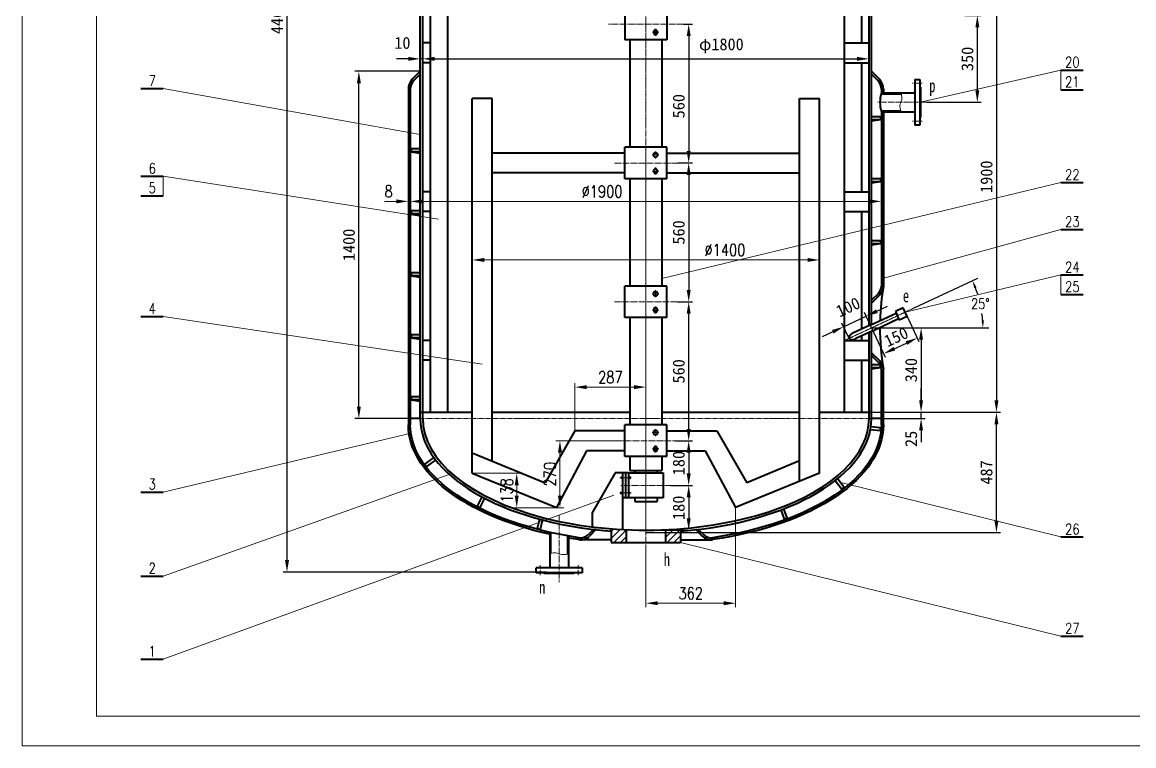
# Model space of a CAD drawing. Extents: x 588 to 112718, y -1551 to 24243.
# Drawn here: x 44267 to 48750, y 12119 to 15036 of the extents above; entities that cross this region are included whole.
import ezdxf
from ezdxf.enums import TextEntityAlignment as Align

# ---------------------------------------------------------------- set-up
doc = ezdxf.new("R2010")
doc.units = 0
doc.header["$LTSCALE"] = 10
doc.header["$PDMODE"] = 1
for name, pattern in [('JXX-L', [2.95, 1.9, -0.25, 0.15, -0.25, 0.15, -0.25]), ('ZXX-L', [3.28, 2.5, -0.3, 0.18, -0.3]), ('ZXX-S', [1.27, 0.75, -0.2, 0.12, -0.2])]:
    doc.linetypes.add(name, pattern=pattern)
doc.layers.get('Defpoints').update_dxf_attribs({"linetype": 'CONTINUOUS'})
doc.layers.add('7标注层', color=4, linetype='CONTINUOUS')
for name, color, linetype, lineweight in [('A 粗实线', 1, 'CONTINUOUS', 40), ('B 细实线', 7, 'CONTINUOUS', 18), ('C 文 字', 2, 'CONTINUOUS', 20), ('D 短中心线', 3, 'ZXX-S', 18), ('E 长中心线', 3, 'ZXX-L', 18), ('I 长双点线', 3, 'JXX-L', 18), ('J 标注尺寸', 2, 'CONTINUOUS', 18)]:
    doc.layers.add(name, color=color, linetype=linetype, lineweight=lineweight)
doc.styles.add('ROMANC', font='romanc', dxfattribs={"width": 0.7, "height": 6})
doc.styles.get("Standard").update_dxf_attribs({"font": 'SIMFANG.TTF'})
doc.styles.add('TH_GBDIM', font='romans.shx', dxfattribs={"width": 0.8, "bigfont": 'gbcbig.shx'})
doc.styles.add('标题中文', font='SIMFANG.TTF', dxfattribs={"width": 0.7})
doc.dimstyles.new('TH_GBDIM', dxfattribs={"dimscale": 12, "dimtxt": 3.5, "dimasz": 2.5, "dimexe": 2, "dimexo": 0, "dimgap": 1.5, "dimtad": 1, "dimdec": 1, "dimzin": 0, "dimdsep": 46, "dimtxsty": 'TH_GBDIM', "dimcen": 2.5, "dimclrd": 130, "dimclre": 130, "dimclrt": 3, "dimadec": 0, "dimazin": 0, "dimtfac": 0.714286, "dimtdec": 1, "dimtmove": 0, "dimatfit": 3, "dimfxl": 0, "dimtolj": 1, "dimtzin": 0, "dimlwd": -1, "dimlwe": -1, "dimarcsym": 0})
doc.dimstyles.new('通用标注4.0', dxfattribs={"dimscale": 16, "dimtxt": 3, "dimasz": 3, "dimexe": 1, "dimexo": 0, "dimgap": 1, "dimtad": 1, "dimdec": 0, "dimzin": 0, "dimdsep": 46, "dimtxsty": 'Standard', "dimcen": 0, "dimadec": 0, "dimazin": 0, "dimtfac": 0.375, "dimtdec": 0, "dimtmove": 2, "dimatfit": 3, "dimfxl": 0, "dimtzin": 0, "dimarcsym": 0})

# ---------------------------------------------------------------- blocks, each defined once
blk = doc.blocks.new('*D113')
at = {"layer": 'C 文 字', "color": 0, "lineweight": -2}
for p, q in [((47778.8, 13463.3), (48211.9, 13463.3)), ((48195.9, 13026.3), (48195.9, 13415.3)), ((46781.9, 12978.3), (48211.9, 12978.3))]:
    blk.add_line(p, q, dxfattribs=at)
at = {"layer": 'C 文 字', "color": 0}
for points in [[(48187.9, 13415.3), (48203.9, 13415.3), (48195.9, 13463.3)], [(48187.9, 13026.3), (48203.9, 13026.3), (48195.9, 12978.3)]]:
    blk.add_solid(points, dxfattribs=at)
at = {"layer": 'Defpoints', "color": 0}
for p in [(47778.8, 13463.3), (48195.9, 13463.3), (46781.9, 12978.3)]:
    blk.add_point(p, dxfattribs=at)
at = {"layer": 'C 文 字', "color": 0, "insert": (48155.9, 13220.8), "char_height": 48, "attachment_point": 5, "rotation": 90}
blk.add_mtext('487', dxfattribs=at)
blk = doc.blocks.new('*D109')
at = {"layer": 'C 文 字', "color": 0, "lineweight": -2}
for p, q in [((45881.9, 14876.3), (45881.9, 14904.5)), ((45929.9, 14888.5), (47633.9, 14888.5)), ((47681.9, 14882.9), (47681.9, 14904.5))]:
    blk.add_line(p, q, dxfattribs=at)
at = {"layer": 'C 文 字', "color": 0}
for points in [[(45929.9, 14896.5), (45929.9, 14880.5), (45881.9, 14888.5)], [(47633.9, 14896.5), (47633.9, 14880.5), (47681.9, 14888.5)]]:
    blk.add_solid(points, dxfattribs=at)
at = {"layer": 'Defpoints', "color": 0}
for p in [(47681.9, 14888.5), (45881.9, 14876.3), (47681.9, 14882.9)]:
    blk.add_point(p, dxfattribs=at)
at = {"layer": 'C 文 字', "color": 0, "insert": (47086.5, 14940.7), "char_height": 48, "attachment_point": 5}
blk.add_mtext('φ1800', dxfattribs=at)
blk = doc.blocks.new('*D107')
at = {"layer": 'C 文 字', "color": 0, "lineweight": -2}
for p, q in [((46456.9, 17287.8), (45318.4, 17287.8)), ((45334.4, 17239.8), (45334.4, 12867.4)), ((46380.9, 12819.4), (45318.4, 12819.4))]:
    blk.add_line(p, q, dxfattribs=at)
at = {"layer": 'C 文 字', "color": 0}
for points in [[(45326.4, 17239.8), (45342.4, 17239.8), (45334.4, 17287.8)], [(45326.4, 12867.4), (45342.4, 12867.4), (45334.4, 12819.4)]]:
    blk.add_solid(points, dxfattribs=at)
at = {"layer": 'Defpoints', "color": 0}
for p in [(46456.9, 17287.8), (45334.4, 12819.4), (46380.9, 12819.4)]:
    blk.add_point(p, dxfattribs=at)
at = {"layer": 'C 文 字', "color": 0, "insert": (45294.4, 15053.6), "char_height": 48, "attachment_point": 5, "rotation": 90}
blk.add_mtext('4468', dxfattribs=at)
blk = doc.blocks.new('*D106')
at = {"layer": 'C 文 字', "color": 0, "lineweight": -2}
for p, q in [((47691.9, 15363.3), (48211.9, 15363.3)), ((48195.9, 15315.3), (48195.9, 13511.3)), ((47691.9, 13463.3), (48211.9, 13463.3))]:
    blk.add_line(p, q, dxfattribs=at)
at = {"layer": 'C 文 字', "color": 0}
for points in [[(48187.9, 15315.3), (48203.9, 15315.3), (48195.9, 15363.3)], [(48187.9, 13511.3), (48203.9, 13511.3), (48195.9, 13463.3)]]:
    blk.add_solid(points, dxfattribs=at)
at = {"layer": 'Defpoints', "color": 0}
for p in [(47691.9, 15363.3), (47691.9, 13463.3), (48195.9, 13463.3)]:
    blk.add_point(p, dxfattribs=at)
at = {"layer": 'C 文 字', "color": 0, "insert": (48155.9, 14413.3), "char_height": 48, "attachment_point": 5, "rotation": 90}
blk.add_mtext('1900', dxfattribs=at)
blk = doc.blocks.new('*D105')
at = {"layer": 'C 文 字', "color": 0, "lineweight": -2}
for p, q in [((46933.1, 15028.5), (46970.6, 15028.5)), ((46954.6, 14980.5), (46954.6, 14516.6)), ((46910.4, 14468.6), (46970.6, 14468.6))]:
    blk.add_line(p, q, dxfattribs=at)
at = {"layer": 'C 文 字', "color": 0}
for points in [[(46946.6, 14980.5), (46962.6, 14980.5), (46954.6, 15028.5)], [(46946.6, 14516.6), (46962.6, 14516.6), (46954.6, 14468.6)]]:
    blk.add_solid(points, dxfattribs=at)
at = {"layer": 'Defpoints', "color": 0}
for p in [(46933.1, 15028.5), (46910.4, 14468.6), (46954.6, 14468.6)]:
    blk.add_point(p, dxfattribs=at)
at = {"layer": 'C 文 字', "color": 0, "insert": (46914.6, 14697.6), "char_height": 48, "attachment_point": 5, "rotation": 90}
blk.add_mtext('560', dxfattribs=at)
blk = doc.blocks.new('*D131')
at = {"layer": 'C 文 字', "color": 0}
for p, q in [((47143.6, 13079.5), (47143.6, 12677.5)), ((46781.9, 12905.4), (46781.9, 12677.5)), ((46829.9, 12693.5), (47095.6, 12693.5))]:
    blk.add_line(p, q, dxfattribs=at)
for points in [[(46829.9, 12701.5), (46829.9, 12685.5), (46781.9, 12693.5)], [(47095.6, 12701.5), (47095.6, 12685.5), (47143.6, 12693.5)]]:
    blk.add_solid(points, dxfattribs=at)
at = {"layer": 'Defpoints', "color": 0}
for p in [(47143.6, 13079.5), (46781.9, 12905.4), (47143.6, 12693.5)]:
    blk.add_point(p, dxfattribs=at)
at = {"layer": 'C 文 字', "color": 0, "insert": (46962.8, 12733.5), "char_height": 48, "attachment_point": 5, "style": 'TH_GBDIM'}
blk.add_mtext('362', dxfattribs=at)
blk = doc.blocks.new('*D112')
at = {"layer": 'C 文 字', "color": 0, "lineweight": -2}
for p, q in [((46909.1, 13908.6), (46970.6, 13908.6)), ((46954.6, 13396.6), (46954.6, 13860.6)), ((46901.1, 13348.6), (46970.6, 13348.6))]:
    blk.add_line(p, q, dxfattribs=at)
at = {"layer": 'C 文 字', "color": 0}
for points in [[(46946.6, 13860.6), (46962.6, 13860.6), (46954.6, 13908.6)], [(46946.6, 13396.6), (46962.6, 13396.6), (46954.6, 13348.6)]]:
    blk.add_solid(points, dxfattribs=at)
at = {"layer": 'Defpoints', "color": 0}
for p in [(46909.1, 13908.6), (46954.6, 13908.6), (46901.1, 13348.6)]:
    blk.add_point(p, dxfattribs=at)
at = {"layer": 'C 文 字', "color": 0, "insert": (46914.6, 13628.6), "char_height": 48, "attachment_point": 5, "rotation": 90}
blk.add_mtext('560', dxfattribs=at)
blk = doc.blocks.new('*D130')
at = {"layer": 'C 文 字', "color": 0}
for p, q in [((46081.9, 13217.3), (46277, 13217.3)), ((46261, 13169.3), (46261, 13126.8)), ((46421.9, 13078.8), (46245, 13078.8))]:
    blk.add_line(p, q, dxfattribs=at)
for points in [[(46253, 13169.3), (46269, 13169.3), (46261, 13217.3)], [(46253, 13126.8), (46269, 13126.8), (46261, 13078.8)]]:
    blk.add_solid(points, dxfattribs=at)
at = {"layer": 'Defpoints', "color": 0}
for p in [(46081.9, 13217.3), (46261, 13078.8), (46421.9, 13078.8)]:
    blk.add_point(p, dxfattribs=at)
at = {"layer": 'C 文 字', "color": 0, "insert": (46221, 13148.1), "char_height": 48, "attachment_point": 5, "rotation": 90, "style": 'TH_GBDIM'}
blk.add_mtext('138', dxfattribs=at)
blk = doc.blocks.new('*D110')
at = {"layer": 'C 文 字', "color": 0, "lineweight": -2}
for p, q in [((47891.9, 13511.3), (47891.9, 13559.3)), ((47764.2, 13463.3), (47907.9, 13463.3)), ((47891.9, 13438.3), (47891.9, 13463.3)), ((47722.8, 13438.3), (47907.9, 13438.3)), ((47891.9, 13390.3), (47891.9, 13342.3))]:
    blk.add_line(p, q, dxfattribs=at)
at = {"layer": 'C 文 字', "color": 0}
for points in [[(47883.9, 13511.3), (47899.9, 13511.3), (47891.9, 13463.3)], [(47883.9, 13390.3), (47899.9, 13390.3), (47891.9, 13438.3)]]:
    blk.add_solid(points, dxfattribs=at)
at = {"layer": 'Defpoints', "color": 0}
for p in [(47764.2, 13463.3), (47891.9, 13463.3), (47722.8, 13438.3)]:
    blk.add_point(p, dxfattribs=at)
at = {"layer": 'C 文 字', "color": 0, "insert": (47851.9, 13356.2), "char_height": 48, "attachment_point": 5, "rotation": 90}
blk.add_mtext('25', dxfattribs=at)
blk = doc.blocks.new('*D129')
at = {"layer": 'C 文 字', "color": 0}
for p, q in [((46662.8, 13348.6), (46419.3, 13348.6)), ((46435.3, 13300.6), (46435.3, 13126.8)), ((46421.9, 13078.8), (46451.3, 13078.8))]:
    blk.add_line(p, q, dxfattribs=at)
for points in [[(46427.3, 13300.6), (46443.3, 13300.6), (46435.3, 13348.6)], [(46427.3, 13126.8), (46443.3, 13126.8), (46435.3, 13078.8)]]:
    blk.add_solid(points, dxfattribs=at)
at = {"layer": 'Defpoints', "color": 0}
for p in [(46662.8, 13348.6), (46421.9, 13078.8), (46435.3, 13078.8)]:
    blk.add_point(p, dxfattribs=at)
at = {"layer": 'C 文 字', "color": 0, "insert": (46395.3, 13213.7), "char_height": 48, "attachment_point": 5, "rotation": 90, "style": 'TH_GBDIM'}
blk.add_mtext('270', dxfattribs=at)
blk = doc.blocks.new('*D114')
at = {"layer": 'C 文 字', "color": 0, "lineweight": -2}
for p, q in [((46901.1, 13348.6), (46970.6, 13348.6)), ((46954.6, 13300.6), (46954.6, 13216.6)), ((46883.2, 13168.6), (46970.6, 13168.6))]:
    blk.add_line(p, q, dxfattribs=at)
at = {"layer": 'C 文 字', "color": 0}
for points in [[(46946.6, 13300.6), (46962.6, 13300.6), (46954.6, 13348.6)], [(46946.6, 13216.6), (46962.6, 13216.6), (46954.6, 13168.6)]]:
    blk.add_solid(points, dxfattribs=at)
at = {"layer": 'Defpoints', "color": 0}
for p in [(46901.1, 13348.6), (46883.2, 13168.6), (46954.6, 13168.6)]:
    blk.add_point(p, dxfattribs=at)
at = {"layer": 'C 文 字', "color": 0, "insert": (46914.6, 13258.6), "char_height": 48, "attachment_point": 5, "rotation": 90}
blk.add_mtext('180', dxfattribs=at)
blk = doc.blocks.new('*D115')
at = {"layer": 'C 文 字', "color": 0, "lineweight": -2}
for p, q in [((46883.2, 13168.6), (46970.6, 13168.6)), ((46954.6, 13120.6), (46954.6, 13036.3)), ((46781.9, 12988.3), (46970.6, 12988.3))]:
    blk.add_line(p, q, dxfattribs=at)
at = {"layer": 'C 文 字', "color": 0}
for points in [[(46946.6, 13120.6), (46962.6, 13120.6), (46954.6, 13168.6)], [(46946.6, 13036.3), (46962.6, 13036.3), (46954.6, 12988.3)]]:
    blk.add_solid(points, dxfattribs=at)
at = {"layer": 'Defpoints', "color": 0}
for p in [(46883.2, 13168.6), (46781.9, 12988.3), (46954.6, 12988.3)]:
    blk.add_point(p, dxfattribs=at)
at = {"layer": 'C 文 字', "color": 0, "insert": (46914.6, 13078.5), "char_height": 48, "attachment_point": 5, "rotation": 90}
blk.add_mtext('180', dxfattribs=at)
blk = doc.blocks.new('*D132')
at = {"layer": 'C 文 字', "color": 0}
for p, q in [((46495.4, 13388.6), (46495.4, 13580.9)), ((46543.4, 13564.9), (46733.9, 13564.9)), ((46781.9, 13504.2), (46781.9, 13580.9))]:
    blk.add_line(p, q, dxfattribs=at)
for points in [[(46543.4, 13572.9), (46543.4, 13556.9), (46495.4, 13564.9)], [(46733.9, 13572.9), (46733.9, 13556.9), (46781.9, 13564.9)]]:
    blk.add_solid(points, dxfattribs=at)
at = {"layer": 'Defpoints', "color": 0}
for p in [(46781.9, 13564.9), (46781.9, 13504.2), (46495.4, 13388.6)]:
    blk.add_point(p, dxfattribs=at)
at = {"layer": 'C 文 字', "color": 0, "insert": (46638.7, 13604.9), "char_height": 48, "attachment_point": 5, "style": 'TH_GBDIM'}
blk.add_mtext('287', dxfattribs=at)
blk = doc.blocks.new('*D108')
at = {"layer": 'C 文 字', "color": 0}
for p, q in [((46081.9, 14126.6), (46081.9, 14061.7)), ((47481.9, 14126.6), (47481.9, 14061.7)), ((46129.9, 14077.7), (47433.9, 14077.7))]:
    blk.add_line(p, q, dxfattribs=at)
for points in [[(46129.9, 14085.7), (46129.9, 14069.7), (46081.9, 14077.7)], [(47433.9, 14085.7), (47433.9, 14069.7), (47481.9, 14077.7)]]:
    blk.add_solid(points, dxfattribs=at)
at = {"layer": 'Defpoints', "color": 0}
for p in [(46081.9, 14126.6), (47481.9, 14126.6), (47481.9, 14077.7)]:
    blk.add_point(p, dxfattribs=at)
at = {"layer": 'C 文 字', "color": 0, "insert": (47100.9, 14117.7), "char_height": 48, "attachment_point": 5, "style": 'TH_GBDIM'}
blk.add_mtext('%%c1400', dxfattribs=at)
blk = doc.blocks.new('*D116')
at = {"layer": 'C 文 字', "color": 0, "lineweight": -2}
for p, q in [((46910.4, 14468.6), (46970.6, 14468.6)), ((46954.6, 14420.6), (46954.6, 13956.6)), ((46909.1, 13908.6), (46970.6, 13908.6))]:
    blk.add_line(p, q, dxfattribs=at)
at = {"layer": 'C 文 字', "color": 0}
for points in [[(46946.6, 14420.6), (46962.6, 14420.6), (46954.6, 14468.6)], [(46946.6, 13956.6), (46962.6, 13956.6), (46954.6, 13908.6)]]:
    blk.add_solid(points, dxfattribs=at)
at = {"layer": 'Defpoints', "color": 0}
for p in [(46910.4, 14468.6), (46909.1, 13908.6), (46954.6, 13908.6)]:
    blk.add_point(p, dxfattribs=at)
at = {"layer": 'C 文 字', "color": 0, "insert": (46914.6, 14188.6), "char_height": 48, "attachment_point": 5, "rotation": 90}
blk.add_mtext('560', dxfattribs=at)
blk = doc.blocks.new('*D111')
at = {"layer": 'C 文 字', "color": 0, "lineweight": -2}
for p, q in [((45823.9, 14888.5), (45775.9, 14888.5)), ((45871.9, 14876.3), (45871.9, 14904.5)), ((45881.9, 14888.5), (45871.9, 14888.5)), ((45881.9, 14876.3), (45881.9, 14904.5)), ((45929.9, 14888.5), (45977.9, 14888.5))]:
    blk.add_line(p, q, dxfattribs=at)
at = {"layer": 'C 文 字', "color": 0}
for points in [[(45823.9, 14896.5), (45823.9, 14880.5), (45871.9, 14888.5)], [(45929.9, 14896.5), (45929.9, 14880.5), (45881.9, 14888.5)]]:
    blk.add_solid(points, dxfattribs=at)
at = {"layer": 'Defpoints', "color": 0}
for p in [(45871.9, 14888.5), (45871.9, 14876.3), (45881.9, 14876.3)]:
    blk.add_point(p, dxfattribs=at)
at = {"layer": 'C 文 字', "color": 0, "insert": (45799.9, 14952.5), "char_height": 48, "attachment_point": 5}
blk.add_mtext('10', dxfattribs=at)
blk = doc.blocks.new('*D133')
at = {"layer": 'C 文 字', "color": 0, "lineweight": -2}
for p, q in [((45871.9, 14838.3), (45608.4, 14838.3)), ((45624.4, 13486.3), (45624.4, 14790.3)), ((45831.9, 13438.3), (45608.4, 13438.3))]:
    blk.add_line(p, q, dxfattribs=at)
at = {"layer": 'C 文 字', "color": 0}
for points in [[(45616.4, 14790.3), (45632.4, 14790.3), (45624.4, 14838.3)], [(45616.4, 13486.3), (45632.4, 13486.3), (45624.4, 13438.3)]]:
    blk.add_solid(points, dxfattribs=at)
at = {"layer": 'Defpoints', "color": 0}
for p in [(45624.4, 14838.3), (45871.9, 14838.3), (45831.9, 13438.3)]:
    blk.add_point(p, dxfattribs=at)
at = {"layer": 'C 文 字', "color": 0, "insert": (45584.4, 14138.3), "char_height": 48, "attachment_point": 5, "rotation": 90}
blk.add_mtext('1400', dxfattribs=at)
blk = doc.blocks.new('*D134')
at = {"layer": 'C 文 字', "color": 0, "lineweight": -2}
for p, q in [((48069, 15063.3), (48134.8, 15063.3)), ((48118.8, 14761.3), (48118.8, 15015.3)), ((47914.9, 14713.3), (48134.8, 14713.3))]:
    blk.add_line(p, q, dxfattribs=at)
at = {"layer": 'C 文 字', "color": 0}
for points in [[(48110.8, 15015.3), (48126.8, 15015.3), (48118.8, 15063.3)], [(48110.8, 14761.3), (48126.8, 14761.3), (48118.8, 14713.3)]]:
    blk.add_solid(points, dxfattribs=at)
at = {"layer": 'Defpoints', "color": 0}
for p in [(48069, 15063.3), (48118.8, 15063.3), (47914.9, 14713.3)]:
    blk.add_point(p, dxfattribs=at)
at = {"layer": 'C 文 字', "color": 0, "insert": (48078.8, 14888.3), "char_height": 48, "attachment_point": 5, "rotation": 90}
blk.add_mtext('350', dxfattribs=at)
blk = doc.blocks.new('*D135')
at = {"layer": 'C 文 字', "color": 0}
for p, q in [((45831.9, 14361.2), (45831.9, 14297.8)), ((45879.9, 14313.8), (47683.9, 14313.8)), ((47731.9, 14323.8), (47731.9, 14297.8))]:
    blk.add_line(p, q, dxfattribs=at)
for points in [[(45879.9, 14321.8), (45879.9, 14305.8), (45831.9, 14313.8)], [(47683.9, 14321.8), (47683.9, 14305.8), (47731.9, 14313.8)]]:
    blk.add_solid(points, dxfattribs=at)
at = {"layer": 'Defpoints', "color": 0}
for p in [(45831.9, 14361.2), (47731.9, 14323.8), (47731.9, 14313.8)]:
    blk.add_point(p, dxfattribs=at)
at = {"layer": 'C 文 字', "color": 0, "insert": (46605.2, 14353.8), "char_height": 48, "attachment_point": 5, "style": 'TH_GBDIM'}
blk.add_mtext('%%c1900', dxfattribs=at)
blk = doc.blocks.new('*D136')
at = {"layer": 'C 文 字', "color": 0}
for p, q in [((45775.9, 14313.8), (45727.9, 14313.8)), ((45823.9, 14325.8), (45823.9, 14297.8)), ((45831.9, 14313.8), (45823.9, 14313.8)), ((45831.9, 14325.8), (45831.9, 14297.8)), ((45879.9, 14313.8), (45927.9, 14313.8))]:
    blk.add_line(p, q, dxfattribs=at)
for points in [[(45775.9, 14321.8), (45775.9, 14305.8), (45823.9, 14313.8)], [(45879.9, 14321.8), (45879.9, 14305.8), (45831.9, 14313.8)]]:
    blk.add_solid(points, dxfattribs=at)
at = {"layer": 'Defpoints', "color": 0}
for p in [(45823.9, 14325.8), (45823.9, 14313.8), (45831.9, 14325.8)]:
    blk.add_point(p, dxfattribs=at)
at = {"layer": 'C 文 字', "color": 0, "insert": (45744.2, 14354.2), "char_height": 48, "attachment_point": 5, "style": 'TH_GBDIM'}
blk.add_mtext('8', dxfattribs=at)
blk = doc.blocks.new('*D139')
at = {"layer": 'C 文 字', "color": 0, "lineweight": -2}
for p, q in [((47691.9, 13803.6), (47663.3, 13865.1)), ((47713.5, 13870.9), (47757, 13891.2)), ((47601.3, 13761.4), (47572.6, 13822.8)), ((47579.4, 13808.3), (47670, 13850.6)), ((47535.9, 13788), (47492.4, 13767.8))]:
    blk.add_line(p, q, dxfattribs=at)
at = {"layer": 'C 文 字', "color": 0}
for points in [[(47710.1, 13878.1), (47716.9, 13863.6), (47670, 13850.6)], [(47532.5, 13795.3), (47539.3, 13780.8), (47579.4, 13808.3)]]:
    blk.add_solid(points, dxfattribs=at)
at = {"layer": 'Defpoints', "color": 0}
for p in [(47670, 13850.6), (47691.9, 13803.6), (47601.3, 13761.4)]:
    blk.add_point(p, dxfattribs=at)
at = {"layer": 'C 文 字', "color": 0, "insert": (47597.7, 13887.5), "char_height": 48, "attachment_point": 5, "rotation": 25}
blk.add_mtext('100', dxfattribs=at)
blk = doc.blocks.new('*D138')
at = {"layer": 'C 文 字', "color": 0, "lineweight": -2}
for p, q in [((47827.9, 13867), (47883.2, 13748.4)), ((47691.9, 13803.6), (47747.2, 13685)), ((47784, 13719.8), (47832.9, 13742.6))]:
    blk.add_line(p, q, dxfattribs=at)
at = {"layer": 'C 文 字', "color": 0}
for points in [[(47780.6, 13727), (47787.4, 13712.5), (47740.5, 13699.5)], [(47829.5, 13749.8), (47836.3, 13735.3), (47876.4, 13762.9)]]:
    blk.add_solid(points, dxfattribs=at)
at = {"layer": 'Defpoints', "color": 0}
for p in [(47827.9, 13867), (47691.9, 13803.6), (47876.4, 13762.9)]:
    blk.add_point(p, dxfattribs=at)
at = {"layer": 'C 文 字', "color": 0, "insert": (47791.5, 13767.4), "char_height": 48, "attachment_point": 5, "rotation": 25}
blk.add_mtext('150', dxfattribs=at)
blk = doc.blocks.new('*D137')
at = {"layer": 'C 文 字', "color": 0, "lineweight": -2}
for p, q in [((47691.9, 13803.6), (47907.9, 13803.6)), ((47891.9, 13755.6), (47891.9, 13511.3)), ((47691.9, 13463.3), (47907.9, 13463.3))]:
    blk.add_line(p, q, dxfattribs=at)
at = {"layer": 'C 文 字', "color": 0}
for points in [[(47883.9, 13755.6), (47899.9, 13755.6), (47891.9, 13803.6)], [(47883.9, 13511.3), (47899.9, 13511.3), (47891.9, 13463.3)]]:
    blk.add_solid(points, dxfattribs=at)
at = {"layer": 'Defpoints', "color": 0}
for p in [(47691.9, 13803.6), (47691.9, 13463.3), (47891.9, 13463.3)]:
    blk.add_point(p, dxfattribs=at)
at = {"layer": 'C 文 字', "color": 0, "insert": (47851.9, 13633.5), "char_height": 48, "attachment_point": 5, "rotation": 90}
blk.add_mtext('340', dxfattribs=at)
blk = doc.blocks.new('*D140')
at = {"layer": '7标注层', "color": 130}
for p, q in [((47864.6, 13884.1), (48121, 14003.7)), ((47903.9, 13803.6), (48165.4, 13803.6))]:
    blk.add_line(p, q, dxfattribs=at)
for start, end in [(17.6508, 21.1748), (3.8252, 7.4502)]:
    blk.add_arc((47691.9, 13803.6), 449.4, start, end, dxfattribs=at)
for points in [[(48106.4, 13964), (48115.6, 13967.9), (48099.2, 13993.6)], [(48145.3, 13833.8), (48135.4, 13833.4), (48141.4, 13803.6)]]:
    blk.add_solid(points, dxfattribs=at)
at = {"layer": 'Defpoints', "color": 0}
for p in [(47864.6, 13884.1), (48136.6, 13868.8), (47691.9, 13803.6), (47903.9, 13803.6), (47589.9, 13756.1)]:
    blk.add_point(p, dxfattribs=at)
at = {"layer": '7标注层', "color": 3, "insert": (48130.7, 13900.9), "char_height": 42, "attachment_point": 5, "style": 'TH_GBDIM'}
blk.add_mtext('\\A1;25°{}{}', dxfattribs=at)

msp = doc.modelspace()

# ---------------------------------------------------------------- linework, layer by layer
at = {"layer": 'A 粗实线'}
for p, q in [((45871.91, 13561.44), (45871.91, 15378.31)), ((45881.91, 13438.31), (45881.91, 15378.31)), ((47681.91, 13812.76), (47681.91, 15378.31)), ((47691.91, 13817.42), (47691.91, 15378.31)), ((45911.93, 15113.31), (45911.93, 14745.5)), ((45981.91, 15113.31), (45981.91, 13463.31)), ((47581.91, 15113.31), (47581.91, 14952.93)), ((47651.89, 15113.31), (47651.89, 14952.93)), ((46697.35, 15092.16), (46697.35, 14964.88)), ((46866.48, 15092.16), (46866.48, 14964.88)), ((45911.93, 14952.93), (45881.91, 14952.93)), ((46866.48, 14964.88), (46697.35, 14964.88)), ((46716.91, 14964.88), (46716.91, 14532.19)), ((46846.91, 14964.88), (46846.91, 14532.19)), ((46846.91, 14964.88), (46846.91, 14926.4)), ((47581.91, 14952.93), (47581.89, 13463.31)), ((47581.89, 14952.93), (47681.91, 14952.93)), ((45911.93, 14872.93), (45881.91, 14872.93)), ((47581.89, 14872.93), (47681.91, 14872.93)), ((47651.89, 14872.93), (47651.89, 14352.93)), ((48455.85, 14843.08), (48546.12, 14843.08)), ((45871.91, 14838.31), (45840.9, 14807.29)), ((45871.91, 14826.99), (45846.56, 14801.64)), ((47691.91, 14838.31), (47722.93, 14807.29)), ((47691.91, 14826.99), (47717.27, 14801.64)), ((47866.91, 14805.81), (47886.91, 14805.81)), ((47866.91, 14805.81), (47866.91, 14620.81)), ((47886.91, 14805.81), (47886.91, 14620.81)), ((44744.66, 14768.88), (44834.93, 14768.88)), ((45823.91, 14766.28), (45823.91, 13413.31)), ((45831.91, 14766.28), (45831.91, 13413.31)), ((47731.91, 14766.28), (47731.91, 14751.31)), ((47731.91, 14751.31), (47866.91, 14751.31)), ((47739.91, 14766.28), (47739.91, 14751.31)), ((47886.91, 14774.31), (47889.91, 14774.31)), ((47889.91, 14774.31), (47889.91, 14652.31)), ((47889.91, 14764.31), (47889.91, 14662.31)), ((48455.85, 14764.08), (48546.12, 14764.08)), ((45911.93, 14745.5), (45911.93, 14166.87)), ((46081.91, 13217.31), (46081.91, 14728.79)), ((46161.91, 14728.79), (46081.91, 14728.79)), ((46161.91, 13267.15), (46161.91, 14728.79)), ((47401.91, 13184.73), (47401.91, 14728.79)), ((47401.91, 14728.79), (47481.91, 14728.79)), ((47481.91, 13217.58), (47481.91, 14728.79)), ((47730.87, 14747.81), (47812.91, 14747.81)), ((47730.87, 14678.81), (47809.5, 14678.81)), ((47731.91, 14675.31), (47866.91, 14675.31)), ((47731.91, 14675.31), (47731.91, 13972.34)), ((47739.91, 14675.31), (47739.91, 13972.34)), ((47691.91, 14656.31), (47727.91, 14656.31)), ((47691.91, 14644.31), (47727.91, 14644.31)), ((47691.91, 14638.63), (47727.91, 14644.31)), ((47727.91, 14656.31), (47727.91, 14644.31)), ((47886.91, 14620.81), (47866.91, 14620.81)), ((47889.91, 14652.31), (47886.91, 14652.31)), ((46866.48, 14532.19), (46697.35, 14532.19)), ((46697.35, 14404.91), (46697.35, 14532.19)), ((46866.48, 14404.91), (46866.48, 14532.19)), ((45835.91, 14525.31), (45835.91, 14513.31)), ((45871.91, 14525.31), (45835.91, 14525.31)), ((45871.91, 14513.31), (45835.91, 14513.31)), ((45835.91, 14513.31), (45871.91, 14507.63)), ((46697.35, 14508.55), (46161.91, 14508.55)), ((46866.48, 14508.55), (47401.91, 14508.55)), ((44744.66, 14415.38), (44834.93, 14415.38)), ((46697.35, 14428.55), (46161.91, 14428.55)), ((46866.48, 14404.91), (46697.35, 14404.91)), ((46716.91, 14404.91), (46716.91, 13972.23)), ((46846.91, 14404.91), (46846.91, 13972.23)), ((46866.48, 14428.55), (47401.91, 14428.55)), ((47691.91, 14406.31), (47727.91, 14406.31)), ((47691.91, 14394.31), (47727.91, 14394.31)), ((47691.91, 14388.63), (47727.91, 14394.31)), ((47727.91, 14406.31), (47727.91, 14394.31)), ((45911.93, 14352.93), (45881.91, 14352.93)), ((45981.93, 14368.31), (45981.91, 14368.31)), ((47581.89, 14352.93), (47681.91, 14352.93)), ((48455.85, 14390.05), (48546.12, 14390.05)), ((44744.66, 14336.37), (44834.93, 14336.37)), ((45871.91, 14275.31), (45835.91, 14275.31)), ((45835.91, 14275.31), (45835.91, 14263.31)), ((45871.91, 14263.31), (45835.91, 14263.31)), ((45835.91, 14263.31), (45871.91, 14257.63)), ((45911.93, 14272.93), (45881.91, 14272.93)), ((45981.93, 14288.31), (45981.91, 14288.31)), ((47581.89, 14272.93), (47681.91, 14272.93)), ((47651.89, 14272.93), (47651.89, 13798.76)), ((45911.93, 14166.87), (45911.93, 13463.31)), ((48455.85, 14200.46), (48546.12, 14200.46)), ((47691.91, 14156.31), (47727.91, 14156.31)), ((47691.91, 14144.31), (47727.91, 14144.31)), ((47691.91, 14138.63), (47727.91, 14144.31)), ((47727.91, 14156.31), (47727.91, 14144.31)), ((45835.91, 14025.31), (45835.91, 14013.31)), ((45871.91, 14025.31), (45835.91, 14025.31)), ((45871.91, 14013.31), (45835.91, 14013.31)), ((45835.91, 14013.31), (45871.91, 14007.63)), ((48455.85, 14017.08), (48546.12, 14017.08)), ((46866.48, 13972.23), (46697.35, 13972.23)), ((46697.35, 13844.95), (46697.35, 13972.23)), ((46866.48, 13844.95), (46866.48, 13972.23)), ((47719.61, 13942.64), (47691.91, 13914.94)), ((47725.27, 13936.98), (47691.91, 13903.63)), ((48455.85, 13938.08), (48546.12, 13938.08)), ((47686.63, 13814.96), (47790.86, 13863.56)), ((47819.83, 13884.24), (47788.11, 13869.45)), ((47788.11, 13869.45), (47804.17, 13835.01)), ((47835.89, 13849.8), (47819.83, 13884.24)), ((44744.66, 13849.76), (44834.93, 13849.76)), ((46866.48, 13844.95), (46697.35, 13844.95)), ((46716.91, 13844.95), (46716.91, 13412.26)), ((46846.91, 13844.95), (46846.91, 13412.26)), ((47686.63, 13814.96), (47618.74, 13783.3)), ((47697.2, 13792.3), (47801.42, 13840.9)), ((47835.89, 13849.8), (47804.17, 13835.01)), ((45871.91, 13775.31), (45835.91, 13775.31)), ((45835.91, 13775.31), (45835.91, 13763.31)), ((45871.91, 13763.31), (45835.91, 13763.31)), ((45835.91, 13763.31), (45871.91, 13757.63)), ((47697.2, 13792.3), (47629.31, 13760.64)), ((47651.89, 13771.17), (47651.89, 13752.93)), ((47681.91, 13438.31), (47681.91, 13785.17)), ((47691.91, 13438.31), (47691.91, 13789.84)), ((45911.93, 13752.93), (45881.91, 13752.93)), ((47581.89, 13752.93), (47681.91, 13752.93)), ((47725.27, 13670.27), (47691.91, 13703.63)), ((47719.61, 13664.62), (47691.91, 13692.32)), ((45911.93, 13672.93), (45881.91, 13672.93)), ((47581.89, 13672.93), (47681.91, 13672.93)), ((47651.89, 13672.93), (47651.89, 13463.31)), ((47691.91, 13656.31), (47726.06, 13656.31)), ((47691.91, 13644.31), (47727.91, 13644.31)), ((47691.91, 13638.63), (47727.91, 13644.31)), ((47727.91, 13652.81), (47727.91, 13644.31)), ((47731.91, 13413.31), (47731.91, 13634.92)), ((47739.91, 13413.31), (47739.91, 13634.92)), ((45871.91, 13438.31), (45871.91, 13561.44)), ((45871.91, 13525.31), (45835.91, 13525.31)), ((45835.91, 13525.31), (45835.91, 13513.31)), ((45871.91, 13513.31), (45835.91, 13513.31)), ((45835.91, 13513.31), (45871.91, 13507.63)), ((45871.91, 13463.31), (46081.91, 13463.31)), ((46161.91, 13463.31), (46716.91, 13463.31)), ((46846.91, 13463.31), (47401.91, 13463.31)), ((47481.91, 13463.31), (47691.91, 13463.31)), ((45871.92, 13438.31), (45823.91, 13438.31)), ((46697.35, 13284.98), (46697.35, 13412.26)), ((46866.48, 13412.26), (46697.35, 13412.26)), ((46866.48, 13284.98), (46866.48, 13412.26)), ((47689.7, 13406.21), (47728.88, 13402.38)), ((47739.91, 13438.31), (47691.91, 13438.31)), ((46495.39, 13388.62), (46375.18, 13178.71)), ((46697.35, 13388.62), (46495.39, 13388.62)), ((46866.48, 13388.62), (47068.43, 13388.62)), ((47068.43, 13388.62), (47188.65, 13178.71)), ((47687.75, 13394.34), (47727.71, 13390.44)), ((47727.71, 13390.44), (47728.88, 13402.38)), ((45926.84, 13280.7), (45889.42, 13254.75)), ((45934.11, 13271.17), (45896.7, 13245.22)), ((46081.91, 13300.33), (46375.18, 13178.71)), ((46542.26, 13308.62), (46421.91, 13078.84)), ((46697.35, 13308.62), (46542.26, 13308.62)), ((46866.48, 13284.98), (46697.35, 13284.98)), ((46716.91, 13284.98), (46716.91, 13228.62)), ((46716.91, 13284.98), (46716.91, 13228.62)), ((46846.91, 13284.98), (46846.91, 13228.62)), ((46846.91, 13284.98), (46846.91, 13228.62)), ((46866.48, 13308.62), (47021.57, 13308.62)), ((47021.57, 13308.62), (47143.59, 13079.53)), ((45889.42, 13254.75), (45896.7, 13245.22)), ((46716.91, 13228.62), (46846.91, 13228.62)), ((46736.91, 13228.62), (46736.91, 13218.62)), ((46826.91, 13228.62), (46826.91, 13218.62)), ((47401.91, 13267.15), (47188.65, 13178.71)), ((46081.91, 13217.31), (46421.91, 13078.84)), ((46657.91, 13218.62), (46566.66, 13060.56)), ((46687.91, 13218.62), (46657.91, 13218.62)), ((46679.63, 13202.5), (46686.26, 13195.87)), ((46686.26, 13202.5), (46679.63, 13195.87)), ((46711.91, 13218.62), (46687.91, 13218.62)), ((46687.91, 13218.62), (46687.91, 12990.77)), ((46699.91, 13218.62), (46699.91, 13118.62)), ((46711.91, 13218.62), (46851.91, 13218.62)), ((46711.91, 13218.62), (46711.91, 13118.62)), ((46720.2, 13202.5), (46713.57, 13195.87)), ((46713.57, 13202.5), (46720.2, 13195.87)), ((46851.91, 13218.62), (46851.91, 13118.62)), ((47481.91, 13217.31), (47143.59, 13079.53)), ((47545.95, 13188.43), (47571.93, 13154.04)), ((47555.52, 13195.66), (47581.5, 13161.27)), ((44744.66, 13141.71), (44834.93, 13141.71)), ((46679.63, 13134.74), (46686.26, 13141.38)), ((46686.26, 13134.74), (46679.63, 13141.38)), ((46713.57, 13134.74), (46720.2, 13141.38)), ((46720.2, 13134.74), (46713.57, 13141.38)), ((47571.93, 13154.04), (47581.5, 13161.27)), ((47583.62, 13158.47), (47583.69, 13158.38)), ((46120.11, 13122.28), (46101.68, 13085.31)), ((46130.85, 13116.92), (46112.42, 13079.96)), ((46711.91, 13118.62), (46687.91, 13118.62)), ((46851.91, 13118.62), (46711.91, 13118.62)), ((46736.91, 13118.62), (46736.91, 13103.62)), ((46736.91, 13103.62), (46826.91, 13103.62)), ((46826.91, 13118.62), (46826.91, 13103.62)), ((46101.68, 13085.31), (46112.42, 13079.96)), ((46566.66, 13001.37), (46566.66, 13060.56)), ((47326, 13069.58), (47339.31, 13032.99)), ((47337.28, 13073.68), (47350.57, 13037.15)), ((46353.4, 13032.34), (46343.96, 12994.81)), ((46365.04, 13029.41), (46355.6, 12991.89)), ((47339.31, 13032.99), (47350.57, 13037.15)), ((47351.96, 13033.32), (47351.98, 13033.27)), ((46343.26, 12992.03), (46343.25, 12991.98)), ((46343.96, 12994.81), (46355.6, 12991.89)), ((46393.91, 12979.79), (46393.91, 12836.69)), ((46397.41, 12979.01), (46397.41, 12894.11)), ((46466.41, 12965.34), (46466.41, 12890.23)), ((46469.91, 12964.73), (46469.91, 12836.69)), ((46571.78, 12992.74), (46548.73, 12969.68)), ((46581.91, 12991.55), (46554.38, 12964.02)), ((46641.91, 12993.78), (46641.91, 12938.64)), ((46702.41, 12990.06), (46702.41, 12938.64)), ((46861.41, 12990.06), (46861.41, 12938.64)), ((46921.91, 12993.78), (46921.91, 12938.64)), ((46981.91, 12991.55), (47009.44, 12964.02)), ((46992.04, 12992.74), (47015.1, 12969.68)), ((48455.85, 12960.54), (48546.12, 12960.54)), ((46510.65, 12950.07), (46641.91, 12949.94)), ((46641.91, 12938.64), (46921.91, 12938.64)), ((46921.91, 12949.66), (47048.75, 12949.53)), ((46524.41, 12836.69), (46339.41, 12836.69)), ((46339.41, 12816.69), (46339.41, 12836.69)), ((46524.41, 12836.69), (46524.41, 12816.69)), ((44744.66, 12803.25), (44834.93, 12803.25)), ((46524.41, 12816.69), (46339.41, 12816.69)), ((46370.91, 12813.69), (46370.91, 12816.69)), ((46492.91, 12813.69), (46370.91, 12813.69)), ((46482.91, 12813.69), (46380.91, 12813.69)), ((46492.91, 12816.69), (46492.91, 12813.69)), ((48455.85, 12560.28), (48546.12, 12560.28)), ((44744.66, 12467.93), (44834.93, 12467.93))]:
    msp.add_line(p, q, dxfattribs=at)
for centre, radius, start, end in [((45881.91, 14766.28), 58, 135, 180), ((45881.91, 14766.28), 50, 135, 180), ((47681.91, 14766.28), 50, 0, 45), ((47681.91, 14766.28), 58, 0, 45), ((47853.07, 14713.31), 126.97, 162.58588, 197.41412), ((47689.91, 13972.34), 42, 315, 0), ((47689.91, 13972.34), 50, 315, 0), ((48725.66, 13805.15), 999.82, 170.37397, 178.37958), ((48725.66, 13805.15), 999.82, 179.97124, 189.57115), ((47689.91, 13634.92), 42, 0, 45), ((47689.91, 13634.92), 50, 0, 45), ((46519.03, 12999.38), 50, 261.56852, 315), ((46519.03, 12999.38), 42, 261.56852, 315), ((47044.8, 12999.38), 50, 225, 278.43148), ((47045, 12999.7), 42.37, 225.11808, 278.10238)]:
    msp.add_arc(centre, radius, start, end, dxfattribs=at)
at = {"layer": 'A 粗实线', "extrusion": (0, 0, -1)}
for centre in [(46820.81, 14995.67), (46820.81, 14435.7), (46820.81, 13875.74), (46820.81, 13315.77)]:
    msp.add_ellipse(centre, major_axis=(0, -10.15), ratio=0.7337841, dxfattribs=at)
at = {"layer": 'A 粗实线'}
for centre in [(46820.81, 14501.4), (46820.81, 13941.44), (46820.81, 13381.47)]:
    msp.add_ellipse(centre, major_axis=(0, 10.15), ratio=0.7337841, dxfattribs=at)
for centre, major_axis, ratio, start_param, end_param in [((47624.03, 13771.97), (-22.74, -10.61), 0.4980904, 4.712389, 7.8539816), ((46781.91, 13438.31), (910, 0), 0.5054945, 3.1415927, 4.5579294), ((46781.91, 13438.31), (900, 0), 0.5, 3.1415927, 5.3304359), ((46781.91, 13438.31), (910, 0), 0.5054945, 4.8668486, 6.2831853), ((46781.91, 13438.31), (900, 0), 0.5, -0.9527495, 0)]:
    msp.add_ellipse(centre, major_axis=major_axis, ratio=ratio, start_param=start_param, end_param=end_param, dxfattribs=at)
at = {"layer": 'A 粗实线', "extrusion": (0, 0, -1)}
for major_axis, ratio, start_param, end_param in [((-958, 0), 0.5041754, 5.1293792, 6.2831853), ((950, 0.11), 0.4998883, 1.8579875, 3.1418206), ((-950, 0), 0.5, 3.1415927, 4.4252423), ((-958, 0), 0.5041754, 3.1415927, 4.4264438), ((-958, 0), 0.5041754, 4.9983342, 5.0441182)]:
    msp.add_ellipse((46781.91, 13413.31), major_axis=major_axis, ratio=ratio, start_param=start_param, end_param=end_param, dxfattribs=at)
at = {"layer": 'A 粗实线'}
for points in [[(45831.91, 13438.31), (45823.91, 13432.71), (45823.91, 13443.91)], [(47731.91, 13438.31), (47739.91, 13432.71), (47739.91, 13443.91)]]:
    msp.add_solid(points, dxfattribs=at)
at = {"layer": 'B 细实线'}
for p, q in [((47889.91, 14713.31), (48455.85, 14843.08)), ((48455.85, 14764.08), (48455.85, 14843.08)), ((45871.91, 14583.12), (44834.93, 14768.88)), ((45944.97, 14241.47), (44834.93, 14415.38)), ((44834.93, 14336.37), (44834.93, 14415.38)), ((46846.91, 14003.03), (48455.85, 14390.05)), ((47739.91, 14004.71), (48455.85, 14200.46)), ((47827.86, 13867.02), (48455.85, 14017.08)), ((48455.85, 13938.08), (48455.85, 14017.08)), ((46121.23, 13657.83), (44834.93, 13849.76)), ((45835.29, 13379.21), (44834.93, 13141.71)), ((45988.78, 13212.79), (44834.93, 12803.25)), ((47567.64, 13179.63), (48455.85, 12960.54)), ((46652.55, 13128.89), (44834.93, 12467.93)), ((46641.91, 12981.67), (46653.18, 12992.93)), ((46641.91, 12954.73), (46678.48, 12991.29)), ((46652.77, 12938.64), (46702.41, 12988.28)), ((46679.71, 12938.64), (46702.41, 12961.34)), ((46861.41, 12958.7), (46894.56, 12991.84)), ((46861.41, 12985.64), (46866.05, 12990.28)), ((46868.3, 12938.64), (46921.91, 12992.26)), ((46895.24, 12938.64), (46921.91, 12965.32)), ((46921.91, 12938.64), (48455.85, 12560.28))]:
    msp.add_line(p, q, dxfattribs=at)
msp.add_lwpolyline([(44266.6, 12118.77), (54358.6, 12118.77), (54358.6, 19246.77), (44266.6, 19246.77)], close=True, dxfattribs=at)
for points in [[(47810.11, 14675.31), (47807.64, 14689.71), (47803.83, 14702.41), (47815.88, 14721.66), (47814.14, 14735.86), (47812.55, 14751.31)], [(46393.91, 12893.5), (46408.32, 12895.97), (46421.02, 12899.77), (46440.26, 12887.73), (46454.46, 12889.47), (46469.91, 12891.06)]]:
    msp.add_open_spline(points, degree=3, knots=[18.3714023, 18.3714023, 18.3714023, 18.3714023, 34.6200904, 59.9503149, 78.1414563, 78.1414563, 78.1414563, 78.1414563], dxfattribs=at)
at = {"layer": 'C 文 字'}
for p, q in [((44566.6, 19126.77), (44566.6, 12238.77)), ((44566.6, 12238.77), (54238.6, 12238.77))]:
    msp.add_line(p, q, dxfattribs=at)
at = {"layer": 'D 短中心线'}
for p, q in [((46807.7, 14995.67), (46833.92, 14995.67)), ((46820.81, 15009.77), (46820.81, 14981.57)), ((47896.91, 14790.06), (47856.91, 14790.06)), ((47896.91, 14636.56), (47856.91, 14636.56)), ((46807.7, 14501.4), (46833.92, 14501.4)), ((46820.81, 14487.3), (46820.81, 14515.5)), ((46807.7, 14435.7), (46833.92, 14435.7)), ((46820.81, 14449.8), (46820.81, 14421.61)), ((46820.81, 13927.34), (46820.81, 13955.53)), ((46807.7, 13941.44), (46833.92, 13941.44)), ((46807.7, 13875.74), (46833.92, 13875.74)), ((46820.81, 13889.84), (46820.81, 13861.64)), ((47589.91, 13756.07), (47864.58, 13884.14)), ((46807.7, 13381.47), (46833.92, 13381.47)), ((46820.81, 13367.37), (46820.81, 13395.57)), ((46807.7, 13315.77), (46833.92, 13315.77)), ((46820.81, 13329.87), (46820.81, 13301.68)), ((46677.53, 13199.18), (46723.03, 13199.18)), ((46677.53, 13138.06), (46723.03, 13138.06)), ((46355.16, 12806.69), (46355.16, 12846.69)), ((46508.66, 12806.69), (46508.66, 12846.69))]:
    msp.add_line(p, q, dxfattribs=at)
at = {"layer": 'E 长中心线'}
for p, q in [((46781.91, 12738.22), (46781.91, 18623.27)), ((46781.91, 15316.02), (46781.91, 14626.31)), ((46933.07, 15028.52), (46630.76, 15028.52)), ((47914.89, 14713.31), (47715.46, 14713.31)), ((46781.91, 14515.96), (46781.91, 12983.06)), ((46910.37, 14468.55), (46653.46, 14468.55)), ((46909.11, 13908.59), (46654.72, 13908.59)), ((46662.76, 13348.62), (46901.07, 13348.62)), ((46883.17, 13168.62), (46680.66, 13168.62)), ((46431.91, 13048.18), (46431.91, 12777.83))]:
    msp.add_line(p, q, dxfattribs=at)
at = {"layer": 'I 长双点线'}
msp.add_line((45841.05, 13438.31), (47722.78, 13438.31), dxfattribs=at)

# ---------------------------------------------------------------- texts
at = {"layer": 'C 文 字', "style": 'ROMANC', "width": 0.8}
for s, p in [('20', (48501.97, 14874.85)), ('7', (44790.78, 14800.65)), ('21', (48501.97, 14795.85)), ('6', (44790.78, 14447.15)), ('22', (48501.97, 14421.82)), ('5', (44790.78, 14368.15)), ('23', (48501.97, 14232.23)), ('24', (48501.97, 14048.85)), ('25', (48501.97, 13969.85)), ('4', (44790.78, 13881.54)), ('3', (44790.78, 13173.48)), ('26', (48501.97, 12992.31)), ('2', (44790.78, 12835.02)), ('27', (48501.97, 12592.05)), ('1', (44790.78, 12499.7))]:
    msp.add_text(s, height=42.34, dxfattribs=at).set_placement(p, align=Align.MIDDLE)
at = {"layer": 'J 标注尺寸', "style": '标题中文', "width": 0.7}
for s, p in [('p', (47924.82, 14753.93)), ('e', (47818.46, 13906.95)), ('h', (46854.07, 12844.21)), ('n', (46351.27, 12731.59))]:
    msp.add_text(s, height=52.5, dxfattribs=at).set_placement(p)

# ---------------------------------------------------------------- dimensions: what is measured, and where the dimension line sits
at = {"layer": '7标注层'}
dim = msp.add_angular_dim_2l(base=(48136.61, 13868.77), line1=((47589.91, 13756.07), (47864.58, 13884.14)), line2=((47691.91, 13803.63), (47903.91, 13803.63)), text='25%%d{}{}', dimstyle='TH_GBDIM', override={"dimtad": 0, "dimtih": 1, "dimtoh": 1, "dimclrt": 3}, dxfattribs=at)
dim.commit()
dim.dimension.update_dxf_attribs({"geometry": '*D140', "text_midpoint": (48130.7, 13900.9)})
at = {"layer": 'C 文 字'}
for base, p1, p2, picture, middle in [((45334.41, 12819.43), (46456.91, 17287.79), (46380.91, 12819.43), '*D107', (45294.41, 15053.61)), ((48195.9, 13463.31), (47691.91, 15363.31), (47691.91, 13463.31), '*D106', (48155.9, 14413.31)), ((48118.76, 15063.31), (47914.89, 14713.31), (48069.03, 15063.31), '*D134', (48078.76, 14888.31)), ((45624.45, 14838.31), (45831.91, 13438.31), (45871.91, 14838.31), '*D133', (45584.45, 14138.31)), ((46954.64, 13908.59), (46910.37, 14468.55), (46909.11, 13908.59), '*D116', (46914.64, 14188.57)), ((46954.64, 13908.59), (46901.07, 13348.62), (46909.11, 13908.59), '*D112', (46914.64, 13628.6)), ((47891.91, 13463.31), (47691.91, 13803.63), (47691.91, 13463.31), '*D137', (47851.91, 13633.47)), ((46954.64, 13168.62), (46901.07, 13348.62), (46883.17, 13168.62), '*D114', (46914.64, 13258.62)), ((46954.64, 12988.31), (46883.17, 13168.62), (46781.91, 12988.31), '*D115', (46914.64, 13078.46))]:
    dim = msp.add_linear_dim(base=base, p1=p1, p2=p2, angle=90, dimstyle='通用标注4.0', dxfattribs=at)
    dim.commit()
    dim.dimension.update_dxf_attribs({"geometry": picture, "text_midpoint": middle})
for base, p1, p2, picture, middle in [((46954.64, 14468.55), (46933.07, 15028.52), (46910.37, 14468.55), '*D105', (46914.64, 14697.61)), ((47891.91, 13463.31), (47722.78, 13438.31), (47764.22, 13463.31), '*D110', (47851.89, 13356.23))]:
    dim = msp.add_linear_dim(base=base, p1=p1, p2=p2, angle=90, dimstyle='通用标注4.0', dxfattribs=at)
    dim.commit()
    dim.dimension.update_dxf_attribs({"geometry": picture, "text_midpoint": middle, "dimtype": 160})
for base, p2, text, picture, middle in [((45871.91, 14888.48), (45871.91, 14876.26), '10', '*D111', (45799.93, 14952.48)), ((47681.91, 14888.48), (47681.91, 14882.92), 'φ<>', '*D109', (47086.49, 14940.65))]:
    dim = msp.add_linear_dim(base=base, p1=(45881.91, 14876.26), p2=p2, text=text, dimstyle='通用标注4.0', dxfattribs=at)
    dim.commit()
    dim.dimension.update_dxf_attribs({"geometry": picture, "text_midpoint": middle, "dimtype": 160})
dim = msp.add_linear_dim(base=(45823.91, 14313.8), p1=(45831.91, 14325.8), p2=(45823.91, 14325.8), dimstyle='通用标注4.0', override={"dimtxsty": 'TH_GBDIM', "dimlwd": 65535, "dimlwe": 65535}, dxfattribs=at)
dim.commit()
dim.dimension.update_dxf_attribs({"geometry": '*D136', "text_midpoint": (45744.19, 14354.2), "dimtype": 160})
for base, p1, p2, picture, middle in [((47731.91, 14313.8), (45831.91, 14361.23), (47731.91, 14323.82), '*D135', (46605.17, 14353.8)), ((47481.91, 14077.71), (46081.91, 14126.6), (47481.91, 14126.6), '*D108', (47100.88, 14117.71))]:
    dim = msp.add_linear_dim(base=base, p1=p1, p2=p2, text='%%c<>', dimstyle='通用标注4.0', override={"dimtxsty": 'TH_GBDIM', "dimlwd": 65535, "dimlwe": 65535}, dxfattribs=at)
    dim.commit()
    dim.dimension.update_dxf_attribs({"geometry": picture, "text_midpoint": middle, "dimtype": 160})
for p1, p2, distance, picture, middle in [((47601.28, 13761.37), (47691.91, 13803.63), 51.82, '*D139', (47597.65, 13887.46)), ((47691.91, 13803.63), (47827.86, 13867.02), -114.91, '*D138', (47791.54, 13767.44))]:
    dim = msp.add_aligned_dim(p1=p1, p2=p2, distance=distance, dimstyle='通用标注4.0', dxfattribs=at)
    dim.commit()
    dim.dimension.update_dxf_attribs({"geometry": picture, "text_midpoint": middle})
for base, p1, p2, picture, middle in [((46781.91, 13564.91), (46495.39, 13388.62), (46781.91, 13504.2), '*D132', (46638.65, 13604.91)), ((47143.59, 12693.48), (46781.91, 12905.42), (47143.59, 13079.53), '*D131', (46962.75, 12733.48))]:
    dim = msp.add_linear_dim(base=base, p1=p1, p2=p2, dimstyle='通用标注4.0', override={"dimtxsty": 'TH_GBDIM', "dimlwd": 65535, "dimlwe": 65535}, dxfattribs=at)
    dim.commit()
    dim.dimension.update_dxf_attribs({"geometry": picture, "text_midpoint": middle})
dim = msp.add_linear_dim(base=(48195.9, 13463.31), p1=(46781.91, 12978.31), p2=(47778.78, 13463.31), angle=90, text='487', dimstyle='通用标注4.0', dxfattribs=at)
dim.commit()
dim.dimension.update_dxf_attribs({"geometry": '*D113', "text_midpoint": (48155.9, 13220.81)})
for base, p1, picture, middle in [((46435.29, 13078.84), (46662.76, 13348.62), '*D129', (46395.29, 13213.73)), ((46261, 13078.84), (46081.91, 13217.31), '*D130', (46221, 13148.08))]:
    dim = msp.add_linear_dim(base=base, p1=p1, p2=(46421.91, 13078.84), angle=90, dimstyle='通用标注4.0', override={"dimtxsty": 'TH_GBDIM', "dimlwd": 65535, "dimlwe": 65535}, dxfattribs=at)
    dim.commit()
    dim.dimension.update_dxf_attribs({"geometry": picture, "text_midpoint": middle})

doc.saveas('drawing.dxf')
